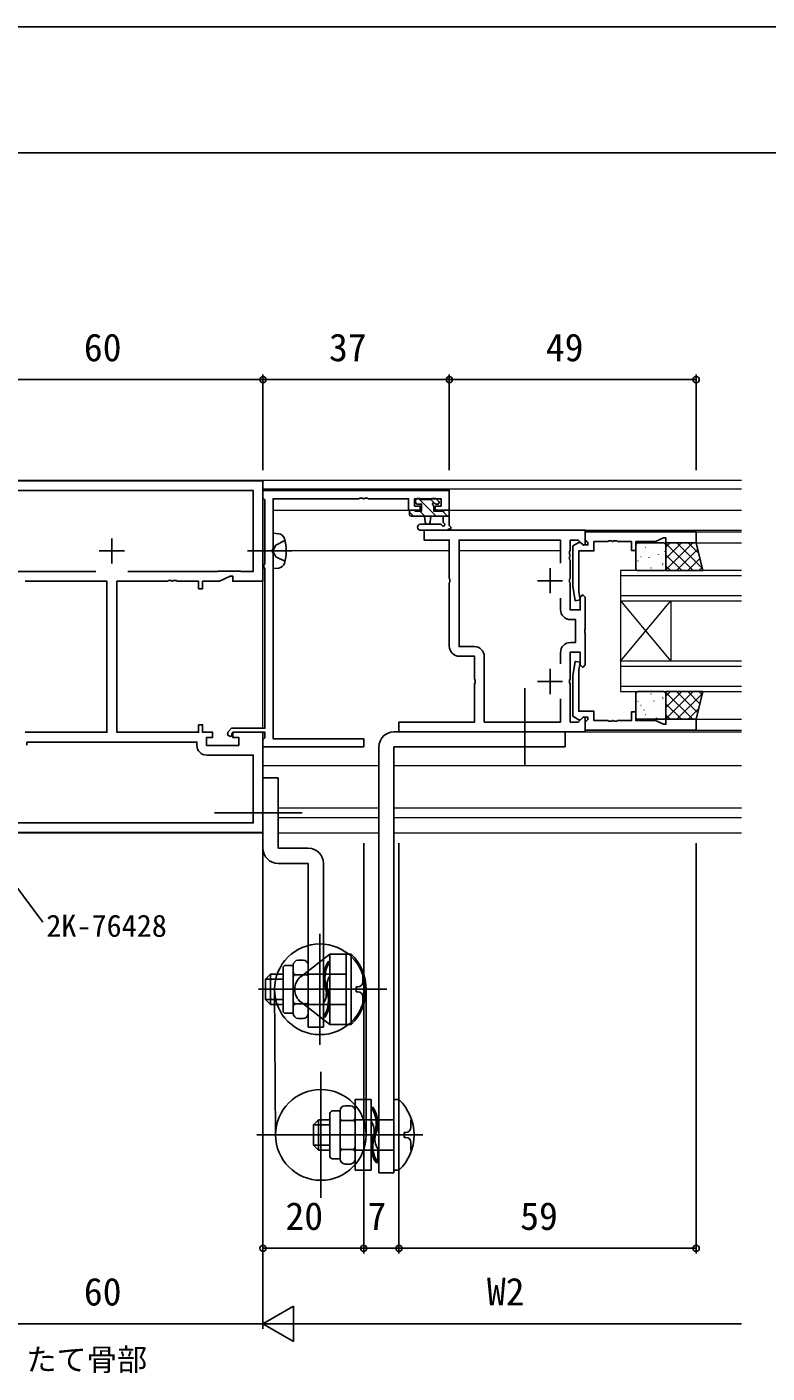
# Model space of a CAD drawing. Units: millimetres, scale not verified. Extents: x -438 to 438, y -344 to 341.
# Drawn here: x 74.6 to 221.6, y 39.2 to 306.4 of the extents above; entities that cross this region are included whole.
import ezdxf
from ezdxf.enums import TextEntityAlignment as Align

# ---------------------------------------------------------------- set-up
doc = ezdxf.new("R2010")
doc.units = ezdxf.units.MM
doc.header["$LTSCALE"] = 2
for name, color, linetype in [('0-1_USER1', 3, 'Continuous'), ('0-2_YKK_11', 7, 'Continuous'), ('0-4_YKK_13', 4, 'Continuous'), ('0-6_YKK_D', 6, 'Continuous'), ('0-7_YKK_ZWAK', 7, 'Continuous')]:
    doc.layers.add(name, color=color, linetype=linetype)
doc.layers.add('0-3_YKK_12', color=2, linetype='Continuous', lineweight=18)
doc.styles.add('ＭＳ ゴシック', font='')
doc.styles.get('ＭＳ ゴシック').set_extended_font_data('MS Gothic')

msp = doc.modelspace()

# ---------------------------------------------------------------- linework, layer by layer
at = {"layer": '0-2_YKK_11'}
for p, q in [((91.5, 199.9), (91.5, 204.9)), ((94, 202.4), (89, 202.4)), ((178.5, 199), (178.5, 194)), ((181, 196.5), (176, 196.5)), ((180.57, 190.77), (180.57, 193.038)), ((180.57, 179.962), (180.57, 182.23)), ((181, 176.5), (176, 176.5)), ((178.5, 179), (178.5, 174))]:
    msp.add_line(p, q, dxfattribs=at)
for points in [[(121.5, 216.3), (61.5, 216.3)], [(94.666, 198.33), (112.428, 198.33), (112.578, 198.4), (117, 198.4), (117.15, 198.33), (119.57, 198.33), (119.57, 214.37), (63.43, 214.37), (63.43, 198.33), (65.85, 198.33), (66, 198.4), (70.422, 198.4), (70.572, 198.33), (88.334, 198.33)], [(108.7, 167.9), (108.7, 166.4), (92.5, 166.4), (92.5, 196.4), (102.542, 196.4), (102.725, 196.52), (103.275, 196.52), (103.458, 196.4), (103.542, 196.4), (103.725, 196.52), (104.275, 196.52), (104.458, 196.4), (108.7, 196.4), (108.7, 194.9), (109.5, 194.9), (109.5, 196.4), (112.855, 196.4), (115, 197.4), (115.5, 197.4), (115.5, 196.4), (121.5, 196.4), (121.5, 216.3)], [(121.5, 214.4), (158.5, 214.4), (158.5, 210.5), (155.7, 210.5), (155.7, 211.3), (156.87, 211.3), (156.87, 212.77), (151.6, 212.77), (151.6, 211.3), (152.7, 211.3), (152.7, 210.5), (150.4, 210.5), (150.4, 212.77), (142.458, 212.77), (142.275, 212.89), (141.725, 212.89), (141.542, 212.77), (141.458, 212.77), (141.275, 212.89), (140.725, 212.89), (140.542, 212.77), (123.5, 212.77), (123.5, 202.858), (123.38, 202.675), (123.38, 202.125), (123.5, 201.942), (123.5, 165.13), (141.5, 165.13), (141.5, 163.5), (121.5, 163.5), (121.5, 164.93), (121.685, 165.129), (121.87, 165.329), (121.87, 166.4), (115.6, 166.4), (115.3, 166.1), (115.3, 165.727), (115.081, 165.588), (114.5, 165.859), (114.5, 166.431)], [(114.5, 166.431), (115.269, 167.2), (121.87, 167.2), (121.87, 198.873), (121.785, 199.036), (121.7, 199.2), (121.7, 199.6), (121.785, 199.764), (121.87, 199.927), (121.87, 212.571), (121.685, 212.771), (121.5, 212.97), (121.5, 214.4)], [(158.5, 183.5), (158.5, 196.042), (158.62, 196.225), (158.62, 196.775), (158.5, 196.958), (158.5, 204.57), (153.5, 204.57), (153.5, 206.5), (185.5, 206.5), (185.5, 203.7), (185.13, 203.546), (184.106, 204.57), (182.5, 204.57), (182.5, 202.458), (182.38, 202.275), (182.38, 201.725), (182.5, 201.542), (182.5, 201.458), (182.38, 201.275), (182.38, 200.725), (182.5, 200.542), (182.5, 196.958), (182.38, 196.775), (182.38, 196.225), (182.5, 196.042), (182.5, 190.7), (184.5, 190.7), (184.5, 193.2), (185, 193.7), (185.5, 193.2), (185.5, 186.958), (185.38, 186.775), (185.38, 186.225), (185.5, 186.042), (185.5, 179.8), (185, 179.3), (184.5, 179.8), (184.5, 182.3), (182.5, 182.3), (182.5, 176.958)], [(180.57, 199.962), (180.57, 204.57), (160.43, 204.57), (160.43, 183.43), (163.43, 183.43)], [(74.3, 196.4), (90.5, 196.4), (90.5, 166.4), (74.3, 166.4)], [(182.57, 184.23), (183.57, 184.23), (183.57, 188.77), (182.57, 188.77)], [(185.5, 166.5), (148.5, 166.5), (148.5, 168.43), (163.5, 168.43), (163.5, 176.042), (163.62, 176.225), (163.62, 176.775), (163.5, 176.958), (163.5, 181.5), (160.5, 181.5)], [(165.43, 181.43), (165.43, 168.43), (180.57, 168.43), (180.57, 173.038)], [(182.5, 176.958), (182.38, 176.775), (182.38, 176.225), (182.5, 176.042), (182.5, 168.43), (184.106, 168.43), (185.13, 169.454), (185.5, 169.3), (185.5, 166.5)], [(61.5, 146.5), (121.5, 146.5), (121.5, 166.4), (115.5, 166.4), (115.5, 165.4), (116.7, 165.4), (116.7, 163.8), (110.3, 163.8), (110.3, 165.4), (111.5, 165.4), (111.5, 166.4), (109.5, 166.4), (109.5, 167.9), (108.7, 167.9)], [(108.37, 163.87), (108.37, 164.47), (74.63, 164.47), (74.63, 163.87)], [(63.43, 148.43), (119.57, 148.43), (119.57, 161.87), (110.37, 161.87)]]:
    msp.add_lwpolyline(points, dxfattribs=at)
for points in [[(207.5, 206.198), (185.5, 206.198), (185.5, 204.568), (185.8, 204.268), (186, 204.068), (186, 203.598), (185.05, 203.598), (184.55, 204.098), (184.212, 204.098), (183, 203.398), (183, 195.39), (183.508, 192.511), (184.492, 192.685), (184.2, 194.343), (184.2, 202.398), (187.2, 202.398), (187.2, 204.268), (189.992, 204.268), (190.175, 204.388), (190.725, 204.388), (190.908, 204.268), (190.992, 204.268), (191.175, 204.388), (191.725, 204.388), (191.908, 204.268), (194.7, 204.268), (194.7, 202.498), (195.5, 202.498), (195.5, 204.268), (199.435, 204.268), (201, 204.998), (201.5, 204.998), (201.5, 203.998), (207.5, 203.998)], [(207.5, 166.798), (185.5, 166.798), (185.5, 168.428), (185.8, 168.728), (186, 168.928), (186, 169.398), (185.05, 169.398), (184.55, 168.898), (184.212, 168.898), (183, 169.598), (183, 177.606), (183.508, 180.485), (184.492, 180.312), (184.2, 178.653), (184.2, 170.598), (187.2, 170.598), (187.2, 168.728), (189.992, 168.728), (190.175, 168.608), (190.725, 168.608), (190.908, 168.728), (190.992, 168.728), (191.175, 168.608), (191.725, 168.608), (191.908, 168.728), (194.7, 168.728), (194.7, 170.498), (195.5, 170.498), (195.5, 168.728), (199.435, 168.728), (201, 167.998), (201.5, 167.998), (201.5, 168.998), (207.5, 168.998)]]:
    msp.add_lwpolyline(points, close=True, dxfattribs=at)
for centre, start, end in [((182.57, 190.77), 179.99998, 269.99996), ((160.5, 183.5), 179.99998, 269.99996), ((163.43, 181.43), 0, 89.99998), ((182.57, 182.23), 90, 179.99998), ((110.37, 163.87), 180.00002, 270)]:
    msp.add_arc(centre, 2, start, end, dxfattribs=at)
at = {"layer": '0-3_YKK_12'}
for p, q in [((216.5, 216.4), (-33.5, 216.4)), ((121.5, 167.2), (121.5, 216.4)), ((121.5, 214.7), (216.5, 214.7)), ((123.5, 210.5), (151.3, 210.5)), ((158.2, 210.5), (216.5, 210.5)), ((185.3, 206.5), (216.5, 206.5)), ((207.2, 206.2), (216.5, 206.2)), ((207.5, 204), (216.5, 204)), ((126.099, 202.5), (158.5, 202.5)), ((160.43, 202.5), (180.57, 202.5)), ((178.5, 194), (178.5, 199)), ((176, 196.5), (181, 196.5)), ((192.5, 197.5), (216.5, 197.5)), ((216.5, 193.5), (192.5, 193.5)), ((192.5, 192.5), (192.5, 180.5)), ((192.5, 192.5), (202.5, 180.5)), ((192.5, 180.5), (202.5, 192.5)), ((202.5, 192.5), (202.5, 180.5)), ((192.5, 179.5), (216.5, 179.5)), ((176, 176.5), (181, 176.5)), ((178.5, 174), (178.5, 179)), ((216.5, 175.5), (192.5, 175.5)), ((207.5, 169), (216.5, 169)), ((121.5, 166.4), (121.5, 146.4)), ((185.3, 166.5), (216.5, 166.5)), ((207.2, 166.8), (216.5, 166.8)), ((121.5, 159.8), (144.5, 159.8)), ((147.5, 159.8), (216.5, 159.8)), ((124.5, 151.4), (144.5, 151.4)), ((147.5, 151.4), (216.5, 151.4)), ((144.5, 149.4), (124.5, 149.4)), ((216.5, 149.4), (147.5, 149.4)), ((121.5, 146.4), (61.5, 146.4)), ((144.5, 146.4), (124.479, 146.4)), ((216.5, 146.4), (147.5, 146.4))]:
    msp.add_line(p, q, dxfattribs=at)
for points in [[(216.5, 198.5), (192.5, 198.5), (192.5, 192.5), (216.5, 192.5)], [(216.5, 180.5), (192.5, 180.5), (192.5, 174.5), (216.5, 174.5)]]:
    msp.add_lwpolyline(points, dxfattribs=at)
at = {"layer": '0-4_YKK_13'}
for p, q in [((151.8, 212), (151.8, 212.5)), ((152.1, 212.8), (152.6, 212.8)), ((155.89, 209.3), (152.39, 212.8)), ((152.8, 212.6), (154.9, 212.6)), ((155.51, 211.924), (154.835, 212.6)), ((155.1, 212.8), (155.7, 212.8)), ((156.2, 211.7), (155.861, 211.7)), ((155.912, 212.712), (156.412, 212.212)), ((150.6, 209.6), (150.6, 210.2)), ((151.399, 209.3), (150.6, 210.099)), ((150.9, 210.5), (151.5, 210.5)), ((158.5, 209.3), (150.9, 209.3)), ((153.644, 209.3), (152.644, 210.3)), ((153.6, 209.3), (153.702, 208.156)), ((154.8, 209.3), (154.698, 208.156)), ((158.135, 209.3), (157.135, 210.3)), ((157.3, 208.12), (157.3, 209.3)), ((157.6, 210.5), (158.2, 210.5)), ((158.5, 210.2), (158.5, 207.52)), ((123.5, 205.9), (124.619, 205.802)), ((123.5, 205.9), (123.5, 198.9)), ((152.772, 207.7), (156.733, 207.703)), ((152.772, 206.5), (157.934, 206.5)), ((195.501, 203.5), (195.501, 199)), ((201.001, 204), (196.001, 204)), ((197.41, 203.081), (197.434, 203.125)), ((199.602, 203.724), (199.626, 203.768)), ((206.835, 204), (201.501, 198.666)), ((204.59, 204), (201.501, 200.911)), ((202.345, 204), (201.501, 203.156)), ((206.902, 198.5), (201.501, 203.902)), ((201.501, 199), (201.501, 203.5)), ((208.741, 198.907), (203.648, 204)), ((208.018, 201.874), (205.893, 204)), ((127.253, 202.4), (118.414, 202.4)), ((195.52, 202.489), (195.544, 202.533)), ((195.953, 200.413), (195.977, 200.457)), ((196.519, 201.254), (196.608, 201.301)), ((197.096, 202.165), (197.104, 202.172)), ((198.144, 201.056), (198.168, 201.1)), ((199.116, 200.379), (199.124, 200.386)), ((200.034, 201.647), (200.058, 201.691)), ((201.284, 202.321), (201.291, 202.328)), ((204.657, 198.5), (201.501, 201.657)), ((207.81, 202.73), (203.58, 198.5)), ((208.25, 200.924), (205.825, 198.5)), ((123.5, 198.9), (124.619, 198.998)), ((196.001, 198.5), (201.001, 198.5)), ((198.577, 198.979), (198.601, 199.023)), ((200.768, 199.623), (200.792, 199.666)), ((200.895, 199.872), (200.984, 199.918)), ((201.099, 198.56), (201.106, 198.567)), ((202.412, 198.5), (201.501, 199.412)), ((208.689, 199.119), (208.07, 198.5)), ((173.5, 159.819), (173.5, 175.15)), ((195.501, 169.5), (195.501, 174)), ((196.001, 174.5), (201.001, 174.5)), ((198.577, 174.02), (198.601, 173.977)), ((201.099, 174.44), (201.106, 174.433)), ((206.902, 174.5), (201.501, 169.098)), ((204.657, 174.5), (201.501, 171.343)), ((202.412, 174.5), (201.501, 173.588)), ((206.835, 169), (201.501, 174.334)), ((201.501, 174), (201.501, 169.5)), ((207.81, 170.27), (203.58, 174.5)), ((208.741, 174.093), (203.648, 169)), ((208.25, 172.076), (205.825, 174.5)), ((208.689, 173.881), (208.07, 174.5)), ((195.953, 172.587), (195.977, 172.543)), ((196.519, 171.746), (196.608, 171.699)), ((198.144, 171.944), (198.168, 171.9)), ((199.116, 172.621), (199.124, 172.614)), ((200.034, 171.353), (200.058, 171.309)), ((200.768, 173.377), (200.792, 173.334)), ((200.895, 173.128), (200.984, 173.082)), ((204.59, 169), (201.501, 172.089)), ((208.018, 171.126), (205.893, 169)), ((195.52, 170.51), (195.544, 170.467)), ((201.001, 169), (196.001, 169)), ((197.096, 170.835), (197.104, 170.828)), ((197.41, 169.919), (197.434, 169.875)), ((199.602, 169.276), (199.626, 169.232)), ((201.284, 170.679), (201.291, 170.672)), ((202.345, 169), (201.501, 169.844)), ((147.5, 166.498), (181.5, 166.498)), ((181.5, 166.498), (181.5, 163.498)), ((144.5, 163.498), (144.5, 78.998)), ((147.5, 163.498), (181.5, 163.498)), ((147.5, 78.998), (147.5, 163.498)), ((124.5, 157.398), (121.5, 157.398)), ((121.5, 157.398), (121.5, 143.398)), ((124.5, 157.398), (124.5, 143.398)), ((129.272, 150.4), (111.894, 150.4)), ((130.5, 143.398), (124.5, 143.398)), ((130.5, 140.398), (124.5, 140.398)), ((130.5, 107.898), (130.5, 140.398)), ((133.5, 140.398), (133.5, 107.898)), ((132.8, 104.398), (132.8, 126.398)), ((128.5, 121.172), (129.5, 121.172)), ((129.064, 117.971), (134.8, 122.398)), ((134.8, 122.398), (134.8, 108.398)), ((138, 122.398), (134.8, 122.398)), ((138, 108.398), (138, 122.398)), ((139, 122.398), (138, 122.398)), ((138, 122.398), (138, 108.398)), ((139, 122.398), (139, 108.398)), ((123, 118.398), (123, 112.398)), ((125.5, 118.398), (123, 118.398)), ((125.5, 119.648), (125.5, 111.148)), ((127.5, 120.148), (126, 120.148)), ((127.5, 120.172), (127.5, 118.785)), ((127.5, 112.011), (127.5, 118.785)), ((130, 118.285), (128, 118.285)), ((130.5, 120.172), (130.5, 110.625)), ((138, 118.398), (130.5, 118.398)), ((141.354, 116.898), (141.354, 118.398)), ((143.334, 115.398), (120.619, 115.398)), ((120.768, 115.398), (146.086, 115.398)), ((125.5, 117.398), (122, 117.398)), ((123.8, 115.398), (124, 86.445)), ((133.5, 115.398), (130.5, 115.398)), ((140.354, 115.898), (140, 115.898)), ((140, 114.898), (140, 115.898)), ((140.354, 114.898), (140, 114.898)), ((142, 115.398), (142, 86.551)), ((125.5, 113.398), (122, 113.398)), ((123, 112.398), (122, 113.398)), ((125.5, 112.398), (123, 112.398)), ((130, 112.511), (128, 112.511)), ((129.064, 112.826), (134.8, 108.398)), ((138, 112.398), (130.5, 112.398)), ((133.5, 112.696), (133.5, 109.946)), ((141.354, 112.398), (141.354, 113.898)), ((127.5, 110.648), (126, 110.648)), ((127.5, 112.011), (127.5, 110.625)), ((128.5, 109.625), (129.5, 109.625)), ((133.832, 109.898), (133.5, 109.946)), ((133.5, 107.898), (130.5, 107.898)), ((138, 108.398), (134.8, 108.398)), ((139, 108.398), (138, 108.398)), ((133, 73.998), (133, 98.998)), ((136.8, 91.248), (135.3, 91.248)), ((136.8, 89.885), (136.8, 91.272)), ((137.8, 92.272), (138.8, 92.272)), ((139.8, 81.725), (139.8, 91.272)), ((143, 79.498), (143, 93.498)), ((147.5, 93.498), (147.5, 79.498)), ((148.5, 93.498), (147.5, 93.498)), ((148.5, 79.498), (148.5, 93.498)), ((132.5, 89.498), (131.5, 88.498)), ((134.8, 88.498), (131.5, 88.498)), ((132.5, 83.498), (132.5, 89.498)), ((134.8, 89.498), (132.5, 89.498)), ((134.8, 82.248), (134.8, 90.748)), ((136.8, 89.885), (136.8, 83.112)), ((139.3, 89.385), (137.3, 89.385)), ((147.5, 89.498), (139.8, 89.498)), ((150.854, 89.498), (150.854, 87.998)), ((120.3, 86.498), (144.86, 86.498)), ((130.831, 86.498), (153.239, 86.498)), ((149.5, 86.998), (149.5, 85.998)), ((149.854, 86.998), (149.5, 86.998)), ((149.854, 85.998), (149.5, 85.998)), ((134.8, 84.498), (131.5, 84.498)), ((134.8, 83.498), (132.5, 83.498)), ((136.8, 81.725), (136.8, 83.112)), ((139.3, 83.612), (137.3, 83.612)), ((147.5, 83.498), (139.8, 83.498)), ((144.3, 83.796), (144.3, 81.046)), ((150.854, 84.998), (150.854, 83.498)), ((136.8, 81.748), (135.3, 81.748)), ((137.8, 80.725), (138.8, 80.725)), ((143.968, 80.998), (144.3, 81.046)), ((139.8, 79.498), (143, 79.498)), ((144.5, 78.998), (147.5, 78.998)), ((148.5, 79.498), (147.5, 79.498))]:
    msp.add_line(p, q, dxfattribs=at)
for points in [[(151.7, 210.3), (153, 210.3), (153, 211.7), (152.1, 211.7)], [(155.4, 211.239), (155.4, 210.3), (157.4, 210.3)], [(125.863, 204.45), (124.048, 203.545), (123.44, 202.4)], [(125.863, 200.35), (124.048, 201.255), (123.44, 202.4)], [(134.468, 120.898), (134.8, 120.851), (134.8, 118.101)], [(123, 118.398), (122, 117.398), (122, 113.398)], [(143, 93.498), (139.8, 93.498), (139.8, 79.498)], [(143.332, 91.998), (143, 91.951), (143, 89.201)], [(132.5, 83.498), (131.5, 84.498), (131.5, 88.498)]]:
    msp.add_lwpolyline(points, dxfattribs=at)
for points in [[(208.84, 198.5), (207.501, 204), (201.501, 204), (201.501, 198.5)], [(208.84, 174.5), (207.501, 169), (201.501, 169), (201.501, 174.5)]]:
    msp.add_lwpolyline(points, close=True, dxfattribs=at)
for centre in [(132.8, 115.398), (133, 86.498)]:
    msp.add_circle(centre, 9, dxfattribs=at)
for centre, radius, start, end in [((152.1, 212.5), 0.3, 90, 180), ((152.1, 212), 0.3, 180, 270), ((152.6, 212.6), 0.2, 0, 90), ((155.1, 212.6), 0.2, 90, 180), ((155.4, 211.7), 0.25, 33.05573, 236.94427), ((155.1, 211.239), 0.3, 0, 56.94427), ((155.861, 212), 0.3, 213.05573, 270), ((155.7, 212.5), 0.3, 45, 90), ((156.2, 212), 0.3, 270, 45), ((150.9, 210.2), 0.3, 90, 180), ((150.9, 209.6), 0.3, 180, 270), ((151.5, 210.3), 0.2, 0, 90), ((157.6, 210.3), 0.2, 90, 180), ((158.2, 210.2), 0.3, 0, 90), ((124.506, 204.507), 1.3, 15.88085, 85), ((152.772, 207.1), 0.6, 90.04023, 270.04023), ((154.2, 208.2), 0.5, 185.09207, 354.90793), ((156.733, 207.403), 0.3, 19.18976, 90.04023), ((157.3, 207.6), 0.3, 199.18976, 60), ((157.6, 208.12), 0.3, 180, 240), ((157.934, 206.8), 0.3, 270, 319.47122), ((158.39, 206.41), 0.3, 79.47122, 139.47122), ((158.5, 207), 0.3, 259.47122, 60), ((158.8, 207.52), 0.3, 180, 240), ((117.1, 202.4), 9, 344.11915, 15.88085), ((196.001, 203.5), 0.5, 90, 180), ((201.001, 203.5), 0.5, 0, 90), ((124.506, 200.293), 1.3, 275, 344.11915), ((196.001, 199), 0.5, 180, 270), ((201.001, 199), 0.5, 270, 0), ((196.001, 174), 0.5, 90, 180), ((201.001, 174), 0.5, 0, 90), ((196.001, 169.5), 0.5, 180, 270), ((201.001, 169.5), 0.5, 270, 0), ((147.5, 163.498), 3, 90, 180), ((124.5, 143.398), 3, 180, 270), ((130.5, 140.398), 3, 0, 90), ((128.5, 120.172), 1, 90, 180), ((129.5, 120.172), 1, 0, 90), ((139.237, 117.708), 5.737, 146.22222, 204.4241), ((139.237, 117.708), 5.437, 144.69452, 204.4241), ((132.333, 115.398), 9.667, 313.60284, 46.39716), ((126, 119.648), 0.5, 90, 180), ((128, 118.785), 0.5, 180, 270), ((128, 117.785), 0.5, 90, 180), ((131.05, 115.398), 3.25, 127.66316, 232.33684), ((130, 118.785), 0.5, 270, 0), ((130, 117.785), 0.5, 0, 90), ((137.591, 116.204), 3.375, 145.80424, 193.81931), ((130.709, 114.592), 3.375, 325.80424, 13.81931), ((129.063, 113.088), 5.437, 324.69458, 24.4241), ((129.063, 113.088), 5.737, 326.22222, 24.4241), ((140.354, 116.898), 1, 270, 0), ((140.354, 113.898), 1, 0, 90), ((128, 113.011), 0.5, 180, 270), ((128, 112.011), 0.5, 90, 180), ((130, 113.011), 0.5, 270, 0), ((130, 112.011), 0.5, 0, 90), ((126, 111.148), 0.5, 180, 270), ((128.5, 110.625), 1, 180, 270), ((129.5, 110.625), 1, 270, 0), ((135.3, 90.748), 0.5, 90, 180), ((137.8, 91.272), 1, 90, 180), ((138.8, 91.272), 1, 0, 90), ((138.563, 88.809), 5.437, 335.5759, 35.30548), ((138.563, 88.809), 5.737, 335.5759, 33.77778), ((141.833, 86.498), 9.667, 313.60284, 46.39716), ((137.3, 89.885), 0.5, 180, 270), ((137.3, 88.885), 0.5, 90, 180), ((139.3, 89.885), 0.5, 270, 0), ((139.3, 88.885), 0.5, 0, 90), ((140.209, 87.304), 3.375, 346.18069, 34.19576), ((148.737, 84.188), 5.737, 155.5759, 213.77778), ((148.737, 84.188), 5.437, 155.5759, 215.30542), ((147.091, 85.692), 3.375, 166.18069, 214.19576), ((149.854, 87.998), 1, 270, 0), ((149.854, 84.998), 1, 0, 90), ((137.3, 84.112), 0.5, 180, 270), ((137.3, 83.112), 0.5, 90, 180), ((139.3, 84.112), 0.5, 270, 0), ((139.3, 83.112), 0.5, 0, 90), ((135.3, 82.248), 0.5, 180, 270), ((137.8, 81.725), 1, 180, 270), ((138.8, 81.725), 1, 270, 0)]:
    msp.add_arc(centre, radius, start, end, dxfattribs=at)
at = {"layer": '0-6_YKK_D'}
for p, q in [((61.5, 236.4), (121.5, 236.4)), ((121.5, 218.4), (121.5, 237.4)), ((121.5, 218.4), (121.5, 237.4)), ((121.5, 236.4), (158.5, 236.4)), ((158.5, 218.4), (158.5, 237.4)), ((158.5, 218.4), (158.5, 237.4)), ((158.5, 236.4), (207.5, 236.4)), ((207.5, 218.4), (207.5, 237.4)), ((121.5, 144.4), (121.5, 62.998)), ((121.5, 144.4), (121.5, 47.998)), ((141.5, 144.4), (141.5, 62.998)), ((141.5, 144.4), (141.5, 62.998)), ((148.5, 144.4), (148.5, 62.998)), ((148.5, 144.4), (148.5, 62.998)), ((207.5, 144.4), (207.5, 62.998)), ((121.5, 63.998), (141.5, 63.998)), ((141.5, 63.998), (148.5, 63.998)), ((148.5, 63.998), (207.5, 63.998)), ((121.5, 48.998), (127.562, 52.498)), ((127.562, 45.498), (127.562, 52.498)), ((61.5, 48.998), (121.5, 48.998)), ((121.5, 48.998), (127.562, 45.498)), ((121.5, 48.998), (133.624, 48.998)), ((128.5, 48.998), (216.5, 48.998))]:
    msp.add_line(p, q, dxfattribs=at)
msp.add_lwpolyline([(64.488, 146.5), (66.016, 144.458), (77.8, 128.709)], dxfattribs=at)
for centre in [(121.5, 236.4), (121.5, 236.4), (158.5, 236.4), (158.5, 236.4), (207.5, 236.4), (121.5, 63.998), (141.5, 63.998), (141.5, 63.998), (148.5, 63.998), (148.5, 63.998), (207.5, 63.998)]:
    msp.add_circle(centre, 0.637, dxfattribs=at)
at = {"layer": '0-7_YKK_ZWAK'}
for p, q in [((437.5, 306.4), (-437.5, 306.4)), ((437.5, 281.4), (-437.5, 281.4))]:
    msp.add_line(p, q, dxfattribs=at)

# ---------------------------------------------------------------- texts
at = {"layer": '0-1_USER1', "style": 'ＭＳ ゴシック'}
msp.add_text('たて骨部', height=4.399, dxfattribs=at).set_placement((74.5, 38.4), align=Align.BOTTOM_LEFT)
at = {"layer": '0-6_YKK_D', "style": 'ＭＳ ゴシック'}
for s, height, p in [('60', 5.499, (85.939, 238.4)), ('37', 5.499, (134.609, 238.4)), ('49', 5.499, (177.652, 238.4)), ('2K-76428', 4.399, (78.48, 124.497)), ('20', 5.499, (125.96, 65.998)), ('7', 5.499, (142.251, 65.998)), ('59', 5.499, (172.567, 65.998)), ('60', 5.499, (85.939, 50.998)), ('W2', 5.499, (165.959, 50.998))]:
    msp.add_text(s, height=height, dxfattribs=at).set_placement(p, align=Align.BOTTOM_LEFT)

doc.saveas('drawing.dxf')
